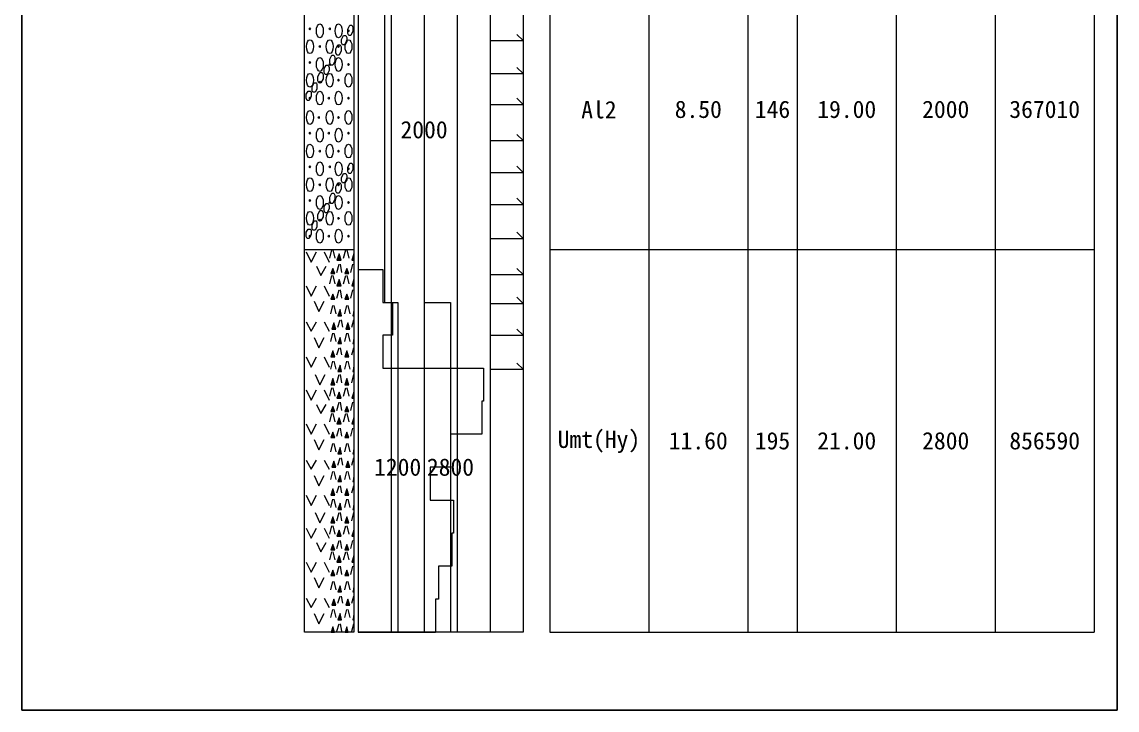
# Model space of a CAD drawing. Header units: millimetres. Extents: x -154198 to 210257, y -78304 to 147765.
# Drawn here: x 143586 to 176782, y 18341 to 39211 of the extents above; entities that cross this region are included whole.
import ezdxf
from ezdxf.enums import TextEntityAlignment as Align

# ---------------------------------------------------------------- set-up
doc = ezdxf.new("R2010")
doc.units = ezdxf.units.MM
doc.header["$LTSCALE"] = 0.25
doc.layers.add('D-WORK', color=191, linetype='Continuous', plot=False)
doc.layers.add('S-BGD-BRG', color=7, linetype='Continuous')
doc.styles.add('gothic', font='MS Gothic.ttf')
doc.styles.add('MSゴシック_10', font='MS Gothic.ttf')

# ---------------------------------------------------------------- blocks, each defined once
blk = doc.blocks.new('H28-3-9  Bor.')
at = {"layer": 'S-BGD-BRG', "linetype": 'ByBlock', "lineweight": 9}
for points in [[(0.36, -37.976, 1), (0.3, -37.976, 1)], [(1.56, -37.976, 1), (1.5, -37.976, 1)], [(2.7, -38.036, 1), (2.64, -38.036, 1)], [(0.96, -38.516, 1), (0.9, -38.516, 1)], [(2.1, -38.516, 1), (2.04, -38.516, 1)], [(0.36, -38.996, 1), (0.3, -38.996, 1)], [(1.56, -39.056, 1), (1.5, -39.056, 1)], [(2.7, -39.056, 1), (2.64, -39.056, 1)], [(0.96, -39.596, 1), (0.9, -39.596, 1)], [(2.1, -39.536, 1), (2.04, -39.536, 1)], [(0.36, -40.076, 1), (0.3, -40.076, 1)], [(1.5, -40.076, 1), (1.44, -40.076, 1)], [(2.7, -40.076, 1), (2.64, -40.076, 1)], [(0.9, -40.663, 1), (0.84, -40.663, 1)], [(2.1, -40.663, 1), (2.04, -40.663, 1)], [(0.36, -41.143, 1), (0.3, -41.143, 1)], [(1.5, -41.143, 1), (1.44, -41.143, 1)], [(2.7, -41.143, 1), (2.64, -41.143, 1)], [(0.96, -41.683, 1), (0.9, -41.683, 1)], [(2.1, -41.683, 1), (2.04, -41.683, 1)], [(0.36, -42.163, 1), (0.3, -42.163, 1)], [(1.56, -42.163, 1), (1.5, -42.163, 1)], [(2.7, -42.223, 1), (2.64, -42.223, 1)], [(0.96, -42.703, 1), (0.9, -42.703, 1)], [(2.1, -42.703, 1), (2.04, -42.703, 1)], [(0.36, -43.183, 1), (0.3, -43.183, 1)], [(1.56, -43.243, 1), (1.5, -43.243, 1)], [(2.7, -43.243, 1), (2.64, -43.243, 1)], [(0.96, -43.783, 1), (0.9, -43.783, 1)], [(2.1, -43.723, 1), (2.04, -43.723, 1)], [(0.36, -44.263, 1), (0.3, -44.263, 1)], [(1.5, -44.263, 1), (1.44, -44.263, 1)], [(2.7, -44.263, 1), (2.64, -44.263, 1)]]:
    blk.add_hatch(color=256, dxfattribs=at).paths.add_polyline_path(points)
h = blk.add_hatch(color=256, dxfattribs=at)
h.dxf.hatch_style = 1
h.paths.add_polyline_path([(1.969, -44.99), (1.969, -44.99), (2.219, -44.99), (2.094, -44.802), (1.969, -44.99)], flags=16)
h = blk.add_hatch(color=256, dxfattribs=at)
h.dxf.hatch_style = 1
h.paths.add_polyline_path([(2.875, -44.99), (2.875, -44.99), (3, -44.99), (3, -44.802), (2.875, -44.99)], flags=16)
h = blk.add_hatch(color=256, dxfattribs=at)
h.dxf.hatch_style = 1
h.paths.add_polyline_path([(1.594, -45.396), (1.594, -45.396), (1.844, -45.396), (1.719, -45.24), (1.594, -45.396)], flags=16)
h = blk.add_hatch(color=256, dxfattribs=at)
h.dxf.hatch_style = 1
h.paths.add_polyline_path([(2.438, -45.396), (2.438, -45.396), (2.688, -45.396), (2.563, -45.24), (2.438, -45.396)], flags=16)
h = blk.add_hatch(color=256, dxfattribs=at)
h.dxf.hatch_style = 1
h.paths.add_polyline_path([(1.969, -45.771), (1.969, -45.771), (2.219, -45.771), (2.094, -45.583), (1.969, -45.771)], flags=16)
h = blk.add_hatch(color=256, dxfattribs=at)
h.dxf.hatch_style = 1
h.paths.add_polyline_path([(2.875, -45.771), (2.875, -45.771), (3, -45.771), (3, -45.583), (2.875, -45.771)], flags=16)
h = blk.add_hatch(color=256, dxfattribs=at)
h.dxf.hatch_style = 1
h.paths.add_polyline_path([(1.594, -46.177), (1.594, -46.177), (1.844, -46.177), (1.719, -46.021), (1.594, -46.177)], flags=16)
h = blk.add_hatch(color=256, dxfattribs=at)
h.dxf.hatch_style = 1
h.paths.add_polyline_path([(2.438, -46.177), (2.438, -46.177), (2.688, -46.177), (2.563, -46.021), (2.438, -46.177)], flags=16)
h = blk.add_hatch(color=256, dxfattribs=at)
h.dxf.hatch_style = 1
h.paths.add_polyline_path([(2.031, -46.677), (2.031, -46.677), (2.25, -46.677), (2.156, -46.49), (2.031, -46.677)], flags=16)
h = blk.add_hatch(color=256, dxfattribs=at)
h.dxf.hatch_style = 1
h.paths.add_polyline_path([(2.938, -46.677), (2.938, -46.677), (3, -46.677), (3, -46.552), (2.938, -46.677)], flags=16)
h = blk.add_hatch(color=256, dxfattribs=at)
h.dxf.hatch_style = 1
h.paths.add_polyline_path([(1.656, -47.083), (1.656, -47.083), (1.906, -47.083), (1.781, -46.896), (1.656, -47.083)], flags=16)
h = blk.add_hatch(color=256, dxfattribs=at)
h.dxf.hatch_style = 1
h.paths.add_polyline_path([(2.5, -47.083), (2.5, -47.083), (2.75, -47.083), (2.625, -46.896), (2.5, -47.083)], flags=16)
h = blk.add_hatch(color=256, dxfattribs=at)
h.dxf.hatch_style = 1
h.paths.add_polyline_path([(2.031, -47.521), (2.031, -47.521), (2.25, -47.521), (2.156, -47.333), (2.031, -47.521)], flags=16)
h = blk.add_hatch(color=256, dxfattribs=at)
h.dxf.hatch_style = 1
h.paths.add_polyline_path([(2.938, -47.521), (2.938, -47.521), (3, -47.521), (3, -47.396), (2.938, -47.521)], flags=16)
h = blk.add_hatch(color=256, dxfattribs=at)
h.dxf.hatch_style = 1
h.paths.add_polyline_path([(1.594, -47.927), (1.594, -47.927), (1.844, -47.927), (1.719, -47.74), (1.594, -47.927)], flags=16)
h = blk.add_hatch(color=256, dxfattribs=at)
h.dxf.hatch_style = 1
h.paths.add_polyline_path([(2.438, -47.927), (2.438, -47.927), (2.688, -47.927), (2.563, -47.74), (2.438, -47.927)], flags=16)
h = blk.add_hatch(color=256, dxfattribs=at)
h.dxf.hatch_style = 1
h.paths.add_polyline_path([(2.031, -48.365), (2.031, -48.365), (2.25, -48.365), (2.156, -48.177), (2.031, -48.365)], flags=16)
h = blk.add_hatch(color=256, dxfattribs=at)
h.dxf.hatch_style = 1
h.paths.add_polyline_path([(2.938, -48.365), (2.938, -48.365), (3, -48.365), (3, -48.24), (2.938, -48.365)], flags=16)
h = blk.add_hatch(color=256, dxfattribs=at)
h.dxf.hatch_style = 1
h.paths.add_polyline_path([(1.594, -48.771), (1.594, -48.771), (1.844, -48.771), (1.719, -48.583), (1.594, -48.771)], flags=16)
h = blk.add_hatch(color=256, dxfattribs=at)
h.dxf.hatch_style = 1
h.paths.add_polyline_path([(2.438, -48.771), (2.438, -48.771), (2.688, -48.771), (2.563, -48.583), (2.438, -48.771)], flags=16)
h = blk.add_hatch(color=256, dxfattribs=at)
h.dxf.hatch_style = 1
h.paths.add_polyline_path([(1.969, -49.177), (1.969, -49.177), (2.219, -49.177), (2.094, -48.99), (1.969, -49.177)], flags=16)
h = blk.add_hatch(color=256, dxfattribs=at)
h.dxf.hatch_style = 1
h.paths.add_polyline_path([(2.875, -49.177), (2.875, -49.177), (3, -49.177), (3, -48.99), (2.875, -49.177)], flags=16)
h = blk.add_hatch(color=256, dxfattribs=at)
h.dxf.hatch_style = 1
h.paths.add_polyline_path([(1.594, -49.583), (1.594, -49.583), (1.844, -49.583), (1.719, -49.427), (1.594, -49.583)], flags=16)
h = blk.add_hatch(color=256, dxfattribs=at)
h.dxf.hatch_style = 1
h.paths.add_polyline_path([(2.438, -49.583), (2.438, -49.583), (2.688, -49.583), (2.563, -49.427), (2.438, -49.583)], flags=16)
h = blk.add_hatch(color=256, dxfattribs=at)
h.dxf.hatch_style = 1
h.paths.add_polyline_path([(1.969, -49.958), (1.969, -49.958), (2.219, -49.958), (2.094, -49.771), (1.969, -49.958)], flags=16)
h = blk.add_hatch(color=256, dxfattribs=at)
h.dxf.hatch_style = 1
h.paths.add_polyline_path([(2.875, -49.958), (2.875, -49.958), (3, -49.958), (3, -49.771), (2.875, -49.958)], flags=16)
h = blk.add_hatch(color=256, dxfattribs=at)
h.dxf.hatch_style = 1
h.paths.add_polyline_path([(1.594, -50.365), (1.594, -50.365), (1.844, -50.365), (1.719, -50.208), (1.594, -50.365)], flags=16)
h = blk.add_hatch(color=256, dxfattribs=at)
h.dxf.hatch_style = 1
h.paths.add_polyline_path([(2.438, -50.365), (2.438, -50.365), (2.688, -50.365), (2.563, -50.208), (2.438, -50.365)], flags=16)
h = blk.add_hatch(color=256, dxfattribs=at)
h.dxf.hatch_style = 1
h.paths.add_polyline_path([(2.031, -50.865), (2.031, -50.865), (2.25, -50.865), (2.156, -50.677), (2.031, -50.865)], flags=16)
h = blk.add_hatch(color=256, dxfattribs=at)
h.dxf.hatch_style = 1
h.paths.add_polyline_path([(2.938, -50.865), (2.938, -50.865), (3, -50.865), (3, -50.74), (2.938, -50.865)], flags=16)
h = blk.add_hatch(color=256, dxfattribs=at)
h.dxf.hatch_style = 1
h.paths.add_polyline_path([(1.656, -51.271), (1.656, -51.271), (1.906, -51.271), (1.781, -51.083), (1.656, -51.271)], flags=16)
h = blk.add_hatch(color=256, dxfattribs=at)
h.dxf.hatch_style = 1
h.paths.add_polyline_path([(2.5, -51.271), (2.5, -51.271), (2.75, -51.271), (2.625, -51.083), (2.5, -51.271)], flags=16)
h = blk.add_hatch(color=256, dxfattribs=at)
h.dxf.hatch_style = 1
h.paths.add_polyline_path([(2.031, -51.708), (2.031, -51.708), (2.25, -51.708), (2.156, -51.521), (2.031, -51.708)], flags=16)
h = blk.add_hatch(color=256, dxfattribs=at)
h.dxf.hatch_style = 1
h.paths.add_polyline_path([(2.938, -51.708), (2.938, -51.708), (3, -51.708), (3, -51.583), (2.938, -51.708)], flags=16)
h = blk.add_hatch(color=256, dxfattribs=at)
h.dxf.hatch_style = 1
h.paths.add_polyline_path([(1.594, -52.115), (1.594, -52.115), (1.844, -52.115), (1.719, -51.927), (1.594, -52.115)], flags=16)
h = blk.add_hatch(color=256, dxfattribs=at)
h.dxf.hatch_style = 1
h.paths.add_polyline_path([(2.438, -52.115), (2.438, -52.115), (2.688, -52.115), (2.563, -51.927), (2.438, -52.115)], flags=16)
h = blk.add_hatch(color=256, dxfattribs=at)
h.dxf.hatch_style = 1
h.paths.add_polyline_path([(2.031, -52.552), (2.031, -52.552), (2.25, -52.552), (2.156, -52.365), (2.031, -52.552)], flags=16)
h = blk.add_hatch(color=256, dxfattribs=at)
h.dxf.hatch_style = 1
h.paths.add_polyline_path([(2.938, -52.552), (2.938, -52.552), (3, -52.552), (3, -52.427), (2.938, -52.552)], flags=16)
h = blk.add_hatch(color=256, dxfattribs=at)
h.dxf.hatch_style = 1
h.paths.add_polyline_path([(1.594, -52.958), (1.594, -52.958), (1.844, -52.958), (1.719, -52.771), (1.594, -52.958)], flags=16)
h = blk.add_hatch(color=256, dxfattribs=at)
h.dxf.hatch_style = 1
h.paths.add_polyline_path([(2.438, -52.958), (2.438, -52.958), (2.688, -52.958), (2.563, -52.771), (2.438, -52.958)], flags=16)
h = blk.add_hatch(color=256, dxfattribs=at)
h.dxf.hatch_style = 1
h.paths.add_polyline_path([(1.969, -53.365), (1.969, -53.365), (2.219, -53.365), (2.094, -53.177), (1.969, -53.365)], flags=16)
h = blk.add_hatch(color=256, dxfattribs=at)
h.dxf.hatch_style = 1
h.paths.add_polyline_path([(2.875, -53.365), (2.875, -53.365), (3, -53.365), (3, -53.177), (2.875, -53.365)], flags=16)
h = blk.add_hatch(color=256, dxfattribs=at)
h.dxf.hatch_style = 1
h.paths.add_polyline_path([(1.594, -53.771), (1.594, -53.771), (1.844, -53.771), (1.719, -53.615), (1.594, -53.771)], flags=16)
h = blk.add_hatch(color=256, dxfattribs=at)
h.dxf.hatch_style = 1
h.paths.add_polyline_path([(2.438, -53.771), (2.438, -53.771), (2.688, -53.771), (2.563, -53.615), (2.438, -53.771)], flags=16)
h = blk.add_hatch(color=256, dxfattribs=at)
h.dxf.hatch_style = 1
h.paths.add_polyline_path([(1.969, -54.146), (1.969, -54.146), (2.219, -54.146), (2.094, -53.958), (1.969, -54.146)], flags=16)
h = blk.add_hatch(color=256, dxfattribs=at)
h.dxf.hatch_style = 1
h.paths.add_polyline_path([(2.875, -54.146), (2.875, -54.146), (3, -54.146), (3, -53.958), (2.875, -54.146)], flags=16)
h = blk.add_hatch(color=256, dxfattribs=at)
h.dxf.hatch_style = 1
h.paths.add_polyline_path([(1.594, -54.552), (1.594, -54.552), (1.844, -54.552), (1.719, -54.396), (1.594, -54.552)], flags=16)
h = blk.add_hatch(color=256, dxfattribs=at)
h.dxf.hatch_style = 1
h.paths.add_polyline_path([(2.438, -54.552), (2.438, -54.552), (2.688, -54.552), (2.563, -54.396), (2.438, -54.552)], flags=16)
h = blk.add_hatch(color=256, dxfattribs=at)
h.dxf.hatch_style = 1
h.paths.add_polyline_path([(2.031, -55.052), (2.031, -55.052), (2.25, -55.052), (2.156, -54.865), (2.031, -55.052)], flags=16)
h = blk.add_hatch(color=256, dxfattribs=at)
h.dxf.hatch_style = 1
h.paths.add_polyline_path([(2.938, -55.052), (2.938, -55.052), (3, -55.052), (3, -54.927), (2.938, -55.052)], flags=16)
h = blk.add_hatch(color=256, dxfattribs=at)
h.dxf.hatch_style = 1
h.paths.add_polyline_path([(1.656, -55.458), (1.656, -55.458), (1.906, -55.458), (1.781, -55.271), (1.656, -55.458)], flags=16)
h = blk.add_hatch(color=256, dxfattribs=at)
h.dxf.hatch_style = 1
h.paths.add_polyline_path([(2.5, -55.458), (2.5, -55.458), (2.75, -55.458), (2.625, -55.271), (2.5, -55.458)], flags=16)
h = blk.add_hatch(color=256, dxfattribs=at)
h.dxf.hatch_style = 1
h.paths.add_polyline_path([(2.031, -55.896), (2.031, -55.896), (2.25, -55.896), (2.156, -55.708), (2.031, -55.896)], flags=16)
h = blk.add_hatch(color=256, dxfattribs=at)
h.dxf.hatch_style = 1
h.paths.add_polyline_path([(2.938, -55.896), (2.938, -55.896), (3, -55.896), (3, -55.771), (2.938, -55.896)], flags=16)
h = blk.add_hatch(color=256, dxfattribs=at)
h.dxf.hatch_style = 1
h.paths.add_polyline_path([(1.813, -56.271), (1.719, -56.115), (1.625, -56.271)], flags=16)
h = blk.add_hatch(color=256, dxfattribs=at)
h.dxf.hatch_style = 1
h.paths.add_polyline_path([(2.656, -56.271), (2.563, -56.115), (2.469, -56.271)], flags=16)
at = {"layer": 'S-BGD-BRG', "color": 3, "linetype": 'ByBlock', "lineweight": 9}
for p, q in [((0, -56.271), (0, -26.271)), ((3, -26.271), (3, -56.271)), ((3.25, -26.271), (3.25, -56.271)), ((13.25, -26.271), (13.25, -56.271)), ((3, -56.271), (0, -56.271))]:
    blk.add_line(p, q, dxfattribs=at)
at = {"layer": 'S-BGD-BRG', "linetype": 'ByBlock', "lineweight": 18}
for p, q in [((3.25, -26.271), (3.25, -44.271)), ((3.25, -44.271), (3.25, -45.271)), ((3.25, -45.271), (4.75, -45.271)), ((4.75, -45.271), (4.75, -46.271)), ((4.75, -46.271), (5.344, -46.271)), ((5.344, -46.271), (5.344, -47.271)), ((4.75, -47.271), (4.75, -48.271)), ((5.344, -47.271), (4.75, -47.271)), ((4.75, -48.271), (10.844, -48.271)), ((10.844, -48.271), (10.844, -49.271)), ((10.75, -49.271), (10.75, -50.271)), ((10.844, -49.271), (10.75, -49.271)), ((8.844, -50.271), (8.844, -51.271)), ((10.75, -50.271), (8.844, -50.271)), ((7.625, -51.271), (7.625, -52.271)), ((8.844, -51.271), (7.625, -51.271)), ((7.625, -52.271), (9.031, -52.271)), ((9.031, -52.271), (9.031, -53.271)), ((8.938, -53.271), (8.938, -54.271)), ((9.031, -53.271), (8.938, -53.271)), ((8.125, -54.271), (8.125, -55.271)), ((8.938, -54.271), (8.125, -54.271)), ((7.938, -55.271), (7.938, -56.271)), ((8.125, -55.271), (7.938, -55.271))]:
    blk.add_line(p, q, dxfattribs=at)
at = {"layer": 'S-BGD-BRG', "linetype": 'ByBlock', "lineweight": 9}
for p, q in [((5.25, -26.271), (5.25, -56.271)), ((7.25, -26.271), (7.25, -56.271)), ((9.25, -26.271), (9.25, -56.271)), ((11.25, -26.271), (11.25, -56.271)), ((2.625, -37.99), (2.75, -37.865)), ((2.625, -38.115), (2.625, -37.99)), ((2.688, -38.177), (2.625, -38.115)), ((2.75, -37.865), (2.875, -37.865)), ((2.938, -38.052), (2.813, -38.177)), ((2.875, -37.865), (2.938, -37.927)), ((2.938, -37.927), (2.938, -38.052)), ((1.906, -38.583), (2.031, -38.458)), ((2.031, -38.458), (2.156, -38.458)), ((2.156, -38.458), (2.219, -38.521)), ((2.25, -38.302), (2.375, -38.177)), ((2.25, -38.396), (2.25, -38.302)), ((2.313, -38.458), (2.25, -38.396)), ((2.438, -38.458), (2.313, -38.458)), ((2.375, -38.177), (2.5, -38.177)), ((2.563, -38.365), (2.438, -38.458)), ((2.5, -38.177), (2.563, -38.24)), ((2.563, -38.24), (2.563, -38.365)), ((2.813, -38.177), (2.688, -38.177)), ((1.531, -38.896), (1.656, -38.771)), ((1.656, -38.771), (1.781, -38.771)), ((1.781, -38.771), (1.844, -38.833)), ((1.844, -38.833), (1.844, -38.958)), ((1.906, -38.708), (1.906, -38.583)), ((1.969, -38.771), (1.906, -38.708)), ((2.094, -38.771), (1.969, -38.771)), ((2.219, -38.646), (2.094, -38.771)), ((2.219, -38.521), (2.219, -38.646)), ((1.188, -39.177), (1.313, -39.083)), ((1.313, -39.083), (1.438, -39.083)), ((1.438, -39.083), (1.5, -39.146)), ((1.5, -39.146), (1.5, -39.24)), ((1.531, -39.021), (1.531, -38.896)), ((1.594, -39.083), (1.531, -39.021)), ((1.719, -39.083), (1.594, -39.083)), ((1.844, -38.958), (1.719, -39.083)), ((0.813, -39.427), (0.938, -39.302)), ((0.813, -39.552), (0.813, -39.427)), ((0.938, -39.302), (1.063, -39.302)), ((1.125, -39.49), (1, -39.615)), ((1.063, -39.302), (1.125, -39.365)), ((1.125, -39.365), (1.125, -39.49)), ((1.188, -39.302), (1.188, -39.177)), ((1.25, -39.365), (1.188, -39.302)), ((1.375, -39.365), (1.25, -39.365)), ((1.5, -39.24), (1.375, -39.365)), ((0.469, -39.74), (0.594, -39.615)), ((0.469, -39.865), (0.469, -39.74)), ((0.594, -39.615), (0.719, -39.615)), ((0.75, -39.802), (0.656, -39.896)), ((0.719, -39.615), (0.75, -39.677)), ((0.75, -39.677), (0.75, -39.802)), ((0.875, -39.615), (0.813, -39.552)), ((1, -39.615), (0.875, -39.615)), ((0.094, -39.958), (0.219, -39.865)), ((0.094, -40.083), (0.094, -39.958)), ((0.156, -40.146), (0.094, -40.083)), ((0.281, -40.146), (0.156, -40.146)), ((0.219, -39.865), (0.344, -39.865)), ((0.406, -40.021), (0.281, -40.146)), ((0.344, -39.865), (0.406, -39.896)), ((0.406, -39.896), (0.406, -40.021)), ((0.531, -39.896), (0.469, -39.865)), ((0.656, -39.896), (0.531, -39.896)), ((2.625, -42.177), (2.75, -42.052)), ((2.75, -42.052), (2.875, -42.052)), ((2.875, -42.052), (2.938, -42.115)), ((2.938, -42.115), (2.938, -42.24)), ((2.25, -42.49), (2.375, -42.365)), ((2.25, -42.583), (2.25, -42.49)), ((2.375, -42.365), (2.5, -42.365)), ((2.5, -42.365), (2.563, -42.427)), ((2.563, -42.427), (2.563, -42.552)), ((2.625, -42.302), (2.625, -42.177)), ((2.688, -42.365), (2.625, -42.302)), ((2.813, -42.365), (2.688, -42.365)), ((2.938, -42.24), (2.813, -42.365)), ((1.906, -42.771), (2.031, -42.646)), ((1.906, -42.896), (1.906, -42.771)), ((2.031, -42.646), (2.156, -42.646)), ((2.156, -42.646), (2.219, -42.708)), ((2.219, -42.708), (2.219, -42.833)), ((2.313, -42.646), (2.25, -42.583)), ((2.438, -42.646), (2.313, -42.646)), ((2.563, -42.552), (2.438, -42.646)), ((1.531, -43.083), (1.656, -42.958)), ((1.531, -43.208), (1.531, -43.083)), ((1.656, -42.958), (1.781, -42.958)), ((1.844, -43.146), (1.719, -43.271)), ((1.781, -42.958), (1.844, -43.021)), ((1.844, -43.021), (1.844, -43.146)), ((1.969, -42.958), (1.906, -42.896)), ((2.094, -42.958), (1.969, -42.958)), ((2.219, -42.833), (2.094, -42.958)), ((1.188, -43.365), (1.313, -43.271)), ((1.188, -43.49), (1.188, -43.365)), ((1.313, -43.271), (1.438, -43.271)), ((1.5, -43.427), (1.375, -43.552)), ((1.438, -43.271), (1.5, -43.333)), ((1.5, -43.333), (1.5, -43.427)), ((1.594, -43.271), (1.531, -43.208)), ((1.719, -43.271), (1.594, -43.271)), ((0.469, -43.927), (0.594, -43.802)), ((0.594, -43.802), (0.719, -43.802)), ((0.719, -43.802), (0.75, -43.865)), ((0.813, -43.615), (0.938, -43.49)), ((0.813, -43.74), (0.813, -43.615)), ((0.875, -43.802), (0.813, -43.74)), ((1, -43.802), (0.875, -43.802)), ((0.938, -43.49), (1.063, -43.49)), ((1.125, -43.677), (1, -43.802)), ((1.063, -43.49), (1.125, -43.552)), ((1.125, -43.552), (1.125, -43.677)), ((1.25, -43.552), (1.188, -43.49)), ((1.375, -43.552), (1.25, -43.552)), ((0.094, -44.146), (0.219, -44.052)), ((0.094, -44.271), (0.094, -44.146)), ((0.219, -44.052), (0.344, -44.052)), ((0.344, -44.052), (0.406, -44.083)), ((0.406, -44.083), (0.406, -44.208)), ((0.469, -44.052), (0.469, -43.927)), ((0.531, -44.083), (0.469, -44.052)), ((0.656, -44.083), (0.531, -44.083)), ((0.75, -43.99), (0.656, -44.083)), ((0.75, -43.865), (0.75, -43.99)), ((0.156, -44.333), (0.094, -44.271)), ((0.281, -44.333), (0.156, -44.333)), ((0.406, -44.208), (0.281, -44.333)), ((0, -44.671), (3, -44.671)), ((0.094, -44.74), (0.406, -45.052)), ((0.406, -45.052), (0.719, -44.74)), ((1.188, -44.74), (1.5, -45.052)), ((1.531, -44.927), (1.656, -44.677)), ((1.719, -44.677), (1.844, -44.927)), ((2.094, -44.802), (1.969, -44.99)), ((2.219, -44.99), (2.094, -44.802)), ((2.375, -44.927), (2.5, -44.677)), ((2.563, -44.677), (2.688, -44.927)), ((3, -44.802), (2.875, -44.99)), ((3, -44.99), (3, -44.802)), ((1.969, -44.99), (1.969, -44.99)), ((1.969, -44.99), (2.219, -44.99)), ((1.969, -44.99), (1.969, -44.99)), ((1.969, -45.365), (2.094, -45.115)), ((2.156, -45.115), (2.25, -45.365)), ((2.813, -45.365), (2.938, -45.115)), ((2.875, -44.99), (2.875, -44.99)), ((2.875, -44.99), (3, -44.99)), ((2.875, -44.99), (2.875, -44.99)), ((0.719, -45.177), (1, -45.458)), ((1, -45.458), (1.313, -45.177)), ((1.531, -45.708), (1.656, -45.458)), ((1.719, -45.24), (1.594, -45.396)), ((1.594, -45.396), (1.594, -45.396)), ((1.594, -45.396), (1.844, -45.396)), ((1.594, -45.396), (1.594, -45.396)), ((1.844, -45.396), (1.719, -45.24)), ((1.719, -45.458), (1.844, -45.708)), ((2.375, -45.708), (2.5, -45.458)), ((2.563, -45.24), (2.438, -45.396)), ((2.438, -45.396), (2.438, -45.396)), ((2.438, -45.396), (2.688, -45.396)), ((2.438, -45.396), (2.438, -45.396)), ((2.688, -45.396), (2.563, -45.24)), ((2.563, -45.458), (2.688, -45.708)), ((0.094, -45.771), (0.406, -46.083)), ((0.406, -46.083), (0.719, -45.771)), ((1.188, -45.771), (1.5, -46.083)), ((2.094, -45.583), (1.969, -45.771)), ((1.969, -45.771), (1.969, -45.771)), ((1.969, -45.771), (2.219, -45.771)), ((1.969, -45.771), (1.969, -45.771)), ((2.219, -45.771), (2.094, -45.583)), ((3, -45.583), (2.875, -45.771)), ((2.875, -45.771), (2.875, -45.771)), ((2.875, -45.771), (3, -45.771)), ((2.875, -45.771), (2.875, -45.771)), ((3, -45.771), (3, -45.583)), ((1.719, -46.021), (1.594, -46.177)), ((1.844, -46.177), (1.719, -46.021)), ((1.969, -46.146), (2.094, -45.896)), ((2.156, -45.896), (2.25, -46.146)), ((2.563, -46.021), (2.438, -46.177)), ((2.688, -46.177), (2.563, -46.021)), ((2.813, -46.146), (2.938, -45.896)), ((0.594, -46.24), (0.875, -46.552)), ((0.875, -46.552), (1.188, -46.24)), ((1.594, -46.177), (1.594, -46.177)), ((1.594, -46.177), (1.844, -46.177)), ((1.594, -46.177), (1.594, -46.177)), ((1.594, -46.615), (1.719, -46.365)), ((1.781, -46.365), (1.906, -46.615)), ((2.438, -46.177), (2.438, -46.177)), ((2.438, -46.177), (2.688, -46.177)), ((2.438, -46.177), (2.438, -46.177)), ((2.438, -46.615), (2.563, -46.365)), ((2.625, -46.365), (2.75, -46.615)), ((2.156, -46.49), (2.031, -46.677)), ((2.031, -46.677), (2.031, -46.677)), ((2.031, -46.677), (2.25, -46.677)), ((2.031, -46.677), (2.031, -46.677)), ((2.031, -47.021), (2.156, -46.802)), ((2.25, -46.677), (2.156, -46.49)), ((2.219, -46.802), (2.313, -47.021)), ((2.875, -47.021), (3, -46.802)), ((3, -46.552), (2.938, -46.677)), ((2.938, -46.677), (2.938, -46.677)), ((2.938, -46.677), (3, -46.677)), ((2.938, -46.677), (2.938, -46.677)), ((3, -46.677), (3, -46.552)), ((0.094, -46.865), (0.406, -47.146)), ((0.406, -47.146), (0.719, -46.865)), ((1.188, -46.865), (1.5, -47.146)), ((1.781, -46.896), (1.656, -47.083)), ((1.656, -47.083), (1.656, -47.083)), ((1.656, -47.083), (1.906, -47.083)), ((1.656, -47.083), (1.656, -47.083)), ((1.906, -47.083), (1.781, -46.896)), ((2.625, -46.896), (2.5, -47.083)), ((2.5, -47.083), (2.5, -47.083)), ((2.5, -47.083), (2.75, -47.083)), ((2.5, -47.083), (2.5, -47.083)), ((2.75, -47.083), (2.625, -46.896)), ((0.594, -47.333), (0.875, -47.646)), ((0.875, -47.646), (1.188, -47.333)), ((1.594, -47.458), (1.719, -47.208)), ((1.781, -47.208), (1.906, -47.458)), ((2.156, -47.333), (2.031, -47.521)), ((2.25, -47.521), (2.156, -47.333)), ((2.438, -47.458), (2.563, -47.208)), ((2.625, -47.208), (2.75, -47.458)), ((3, -47.396), (2.938, -47.521)), ((3, -47.521), (3, -47.396)), ((1.719, -47.74), (1.594, -47.927)), ((1.844, -47.927), (1.719, -47.74)), ((1.969, -47.865), (2.094, -47.646)), ((2.031, -47.521), (2.031, -47.521)), ((2.031, -47.521), (2.25, -47.521)), ((2.031, -47.521), (2.031, -47.521)), ((2.156, -47.646), (2.25, -47.865)), ((2.563, -47.74), (2.438, -47.927)), ((2.688, -47.927), (2.563, -47.74)), ((2.875, -47.865), (3, -47.646)), ((2.938, -47.521), (2.938, -47.521)), ((2.938, -47.521), (3, -47.521)), ((2.938, -47.521), (2.938, -47.521)), ((0.094, -47.927), (0.406, -48.24)), ((0.406, -48.24), (0.719, -47.927)), ((1.188, -47.927), (1.5, -48.24)), ((1.594, -47.927), (1.594, -47.927)), ((1.594, -47.927), (1.844, -47.927)), ((1.594, -47.927), (1.594, -47.927)), ((1.594, -48.302), (1.719, -48.052)), ((1.781, -48.052), (1.906, -48.302)), ((2.438, -47.927), (2.438, -47.927)), ((2.438, -47.927), (2.688, -47.927)), ((2.438, -47.927), (2.438, -47.927)), ((2.438, -48.302), (2.563, -48.052)), ((2.625, -48.052), (2.75, -48.302)), ((0.656, -48.458), (0.938, -48.771)), ((0.938, -48.771), (1.25, -48.458)), ((1.969, -48.708), (2.094, -48.458)), ((2.156, -48.177), (2.031, -48.365)), ((2.031, -48.365), (2.031, -48.365)), ((2.031, -48.365), (2.25, -48.365)), ((2.031, -48.365), (2.031, -48.365)), ((2.25, -48.365), (2.156, -48.177)), ((2.156, -48.458), (2.25, -48.708)), ((2.875, -48.708), (3, -48.458)), ((3, -48.24), (2.938, -48.365)), ((2.938, -48.365), (2.938, -48.365)), ((2.938, -48.365), (3, -48.365)), ((2.938, -48.365), (2.938, -48.365)), ((3, -48.365), (3, -48.24)), ((1.719, -48.583), (1.594, -48.771)), ((1.594, -48.771), (1.594, -48.771)), ((1.594, -48.771), (1.844, -48.771)), ((1.594, -48.771), (1.594, -48.771)), ((1.844, -48.771), (1.719, -48.583)), ((2.563, -48.583), (2.438, -48.771)), ((2.438, -48.771), (2.438, -48.771)), ((2.438, -48.771), (2.688, -48.771)), ((2.438, -48.771), (2.438, -48.771)), ((2.688, -48.771), (2.563, -48.583)), ((0.094, -48.927), (0.406, -49.24)), ((0.406, -49.24), (0.719, -48.927)), ((1.188, -48.927), (1.5, -49.24)), ((1.531, -49.115), (1.656, -48.865)), ((1.719, -48.865), (1.844, -49.115)), ((2.094, -48.99), (1.969, -49.177)), ((2.219, -49.177), (2.094, -48.99)), ((2.375, -49.115), (2.5, -48.865)), ((2.563, -48.865), (2.688, -49.115)), ((3, -48.99), (2.875, -49.177)), ((3, -49.177), (3, -48.99)), ((0.719, -49.365), (1, -49.646)), ((1, -49.646), (1.313, -49.365)), ((1.719, -49.427), (1.594, -49.583)), ((1.844, -49.583), (1.719, -49.427)), ((1.969, -49.177), (1.969, -49.177)), ((1.969, -49.177), (2.219, -49.177)), ((1.969, -49.177), (1.969, -49.177)), ((1.969, -49.552), (2.094, -49.302)), ((2.156, -49.302), (2.25, -49.552)), ((2.563, -49.427), (2.438, -49.583)), ((2.688, -49.583), (2.563, -49.427)), ((2.813, -49.552), (2.938, -49.302)), ((2.875, -49.177), (2.875, -49.177)), ((2.875, -49.177), (3, -49.177)), ((2.875, -49.177), (2.875, -49.177)), ((1.531, -49.896), (1.656, -49.646)), ((1.594, -49.583), (1.594, -49.583)), ((1.594, -49.583), (1.844, -49.583)), ((1.594, -49.583), (1.594, -49.583)), ((1.719, -49.646), (1.844, -49.896)), ((2.094, -49.771), (1.969, -49.958)), ((2.219, -49.958), (2.094, -49.771)), ((2.375, -49.896), (2.5, -49.646)), ((2.438, -49.583), (2.438, -49.583)), ((2.438, -49.583), (2.688, -49.583)), ((2.438, -49.583), (2.438, -49.583)), ((2.563, -49.646), (2.688, -49.896)), ((3, -49.771), (2.875, -49.958)), ((3, -49.958), (3, -49.771)), ((0.094, -49.958), (0.406, -50.271)), ((0.406, -50.271), (0.719, -49.958)), ((1.188, -49.958), (1.5, -50.271)), ((1.969, -49.958), (1.969, -49.958)), ((1.969, -49.958), (2.219, -49.958)), ((1.969, -49.958), (1.969, -49.958)), ((1.969, -50.333), (2.094, -50.083)), ((2.156, -50.083), (2.25, -50.333)), ((2.813, -50.333), (2.938, -50.083)), ((2.875, -49.958), (2.875, -49.958)), ((2.875, -49.958), (3, -49.958)), ((2.875, -49.958), (2.875, -49.958)), ((0.594, -50.427), (0.875, -50.74)), ((0.875, -50.74), (1.188, -50.427)), ((1.719, -50.208), (1.594, -50.365)), ((1.594, -50.365), (1.594, -50.365)), ((1.594, -50.365), (1.844, -50.365)), ((1.594, -50.365), (1.594, -50.365)), ((1.844, -50.365), (1.719, -50.208)), ((2.563, -50.208), (2.438, -50.365)), ((2.438, -50.365), (2.438, -50.365)), ((2.438, -50.365), (2.688, -50.365)), ((2.438, -50.365), (2.438, -50.365)), ((2.688, -50.365), (2.563, -50.208)), ((1.594, -50.802), (1.719, -50.552)), ((1.781, -50.552), (1.906, -50.802)), ((2.156, -50.677), (2.031, -50.865)), ((2.25, -50.865), (2.156, -50.677)), ((2.438, -50.802), (2.563, -50.552)), ((2.625, -50.552), (2.75, -50.802)), ((3, -50.74), (2.938, -50.865)), ((3, -50.865), (3, -50.74)), ((0.094, -51.052), (0.406, -51.333)), ((0.406, -51.333), (0.719, -51.052)), ((1.188, -51.052), (1.5, -51.333)), ((1.781, -51.083), (1.656, -51.271)), ((1.906, -51.271), (1.781, -51.083)), ((2.031, -50.865), (2.031, -50.865)), ((2.031, -50.865), (2.25, -50.865)), ((2.031, -50.865), (2.031, -50.865)), ((2.031, -51.208), (2.156, -50.99)), ((2.219, -50.99), (2.313, -51.208)), ((2.625, -51.083), (2.5, -51.271)), ((2.75, -51.271), (2.625, -51.083)), ((2.875, -51.208), (3, -50.99)), ((2.938, -50.865), (2.938, -50.865)), ((2.938, -50.865), (3, -50.865)), ((2.938, -50.865), (2.938, -50.865)), ((1.594, -51.646), (1.719, -51.396)), ((1.656, -51.271), (1.656, -51.271)), ((1.656, -51.271), (1.906, -51.271)), ((1.656, -51.271), (1.656, -51.271)), ((1.781, -51.396), (1.906, -51.646)), ((2.438, -51.646), (2.563, -51.396)), ((2.5, -51.271), (2.5, -51.271)), ((2.5, -51.271), (2.75, -51.271)), ((2.5, -51.271), (2.5, -51.271)), ((2.625, -51.396), (2.75, -51.646)), ((0.594, -51.521), (0.875, -51.833)), ((0.875, -51.833), (1.188, -51.521)), ((2.156, -51.521), (2.031, -51.708)), ((2.031, -51.708), (2.031, -51.708)), ((2.031, -51.708), (2.25, -51.708)), ((2.031, -51.708), (2.031, -51.708)), ((2.25, -51.708), (2.156, -51.521)), ((3, -51.583), (2.938, -51.708)), ((2.938, -51.708), (2.938, -51.708)), ((2.938, -51.708), (3, -51.708)), ((2.938, -51.708), (2.938, -51.708)), ((3, -51.708), (3, -51.583)), ((0.094, -52.115), (0.406, -52.427)), ((0.406, -52.427), (0.719, -52.115)), ((1.188, -52.115), (1.5, -52.427)), ((1.719, -51.927), (1.594, -52.115)), ((1.594, -52.115), (1.594, -52.115)), ((1.594, -52.115), (1.844, -52.115)), ((1.594, -52.115), (1.594, -52.115)), ((1.844, -52.115), (1.719, -51.927)), ((1.969, -52.052), (2.094, -51.833)), ((2.156, -51.833), (2.25, -52.052)), ((2.563, -51.927), (2.438, -52.115)), ((2.438, -52.115), (2.438, -52.115)), ((2.438, -52.115), (2.688, -52.115)), ((2.438, -52.115), (2.438, -52.115)), ((2.688, -52.115), (2.563, -51.927)), ((2.875, -52.052), (3, -51.833)), ((1.594, -52.49), (1.719, -52.24)), ((1.781, -52.24), (1.906, -52.49)), ((2.156, -52.365), (2.031, -52.552)), ((2.25, -52.552), (2.156, -52.365)), ((2.438, -52.49), (2.563, -52.24)), ((2.625, -52.24), (2.75, -52.49)), ((3, -52.427), (2.938, -52.552)), ((3, -52.552), (3, -52.427)), ((0.656, -52.646), (0.938, -52.958)), ((0.938, -52.958), (1.25, -52.646)), ((1.719, -52.771), (1.594, -52.958)), ((1.844, -52.958), (1.719, -52.771)), ((1.969, -52.896), (2.094, -52.646)), ((2.031, -52.552), (2.031, -52.552)), ((2.031, -52.552), (2.25, -52.552)), ((2.031, -52.552), (2.031, -52.552)), ((2.156, -52.646), (2.25, -52.896)), ((2.563, -52.771), (2.438, -52.958)), ((2.688, -52.958), (2.563, -52.771)), ((2.875, -52.896), (3, -52.646)), ((2.938, -52.552), (2.938, -52.552)), ((2.938, -52.552), (3, -52.552)), ((2.938, -52.552), (2.938, -52.552)), ((1.531, -53.302), (1.656, -53.052)), ((1.594, -52.958), (1.594, -52.958)), ((1.594, -52.958), (1.844, -52.958)), ((1.594, -52.958), (1.594, -52.958)), ((1.719, -53.052), (1.844, -53.302)), ((2.375, -53.302), (2.5, -53.052)), ((2.438, -52.958), (2.438, -52.958)), ((2.438, -52.958), (2.688, -52.958)), ((2.438, -52.958), (2.438, -52.958)), ((2.563, -53.052), (2.688, -53.302)), ((0.094, -53.115), (0.406, -53.427)), ((0.406, -53.427), (0.719, -53.115)), ((1.188, -53.115), (1.5, -53.427)), ((2.094, -53.177), (1.969, -53.365)), ((1.969, -53.365), (1.969, -53.365)), ((1.969, -53.365), (2.219, -53.365)), ((1.969, -53.365), (1.969, -53.365)), ((2.219, -53.365), (2.094, -53.177)), ((3, -53.177), (2.875, -53.365)), ((2.875, -53.365), (2.875, -53.365)), ((2.875, -53.365), (3, -53.365)), ((2.875, -53.365), (2.875, -53.365)), ((3, -53.365), (3, -53.177)), ((0.719, -53.552), (1, -53.833)), ((1, -53.833), (1.313, -53.552)), ((1.719, -53.615), (1.594, -53.771)), ((1.594, -53.771), (1.594, -53.771)), ((1.594, -53.771), (1.844, -53.771)), ((1.594, -53.771), (1.594, -53.771)), ((1.844, -53.771), (1.719, -53.615)), ((1.969, -53.74), (2.094, -53.49)), ((2.156, -53.49), (2.25, -53.74)), ((2.563, -53.615), (2.438, -53.771)), ((2.438, -53.771), (2.438, -53.771)), ((2.438, -53.771), (2.688, -53.771)), ((2.438, -53.771), (2.438, -53.771)), ((2.688, -53.771), (2.563, -53.615)), ((2.813, -53.74), (2.938, -53.49)), ((1.531, -54.083), (1.656, -53.833)), ((1.719, -53.833), (1.844, -54.083)), ((2.094, -53.958), (1.969, -54.146)), ((2.219, -54.146), (2.094, -53.958)), ((2.375, -54.083), (2.5, -53.833)), ((2.563, -53.833), (2.688, -54.083)), ((3, -53.958), (2.875, -54.146)), ((3, -54.146), (3, -53.958)), ((0.094, -54.146), (0.406, -54.458)), ((0.406, -54.458), (0.719, -54.146)), ((1.188, -54.146), (1.5, -54.458)), ((1.719, -54.396), (1.594, -54.552)), ((1.844, -54.552), (1.719, -54.396)), ((1.969, -54.146), (1.969, -54.146)), ((1.969, -54.146), (2.219, -54.146)), ((1.969, -54.146), (1.969, -54.146)), ((1.969, -54.521), (2.094, -54.271)), ((2.156, -54.271), (2.25, -54.521)), ((2.563, -54.396), (2.438, -54.552)), ((2.688, -54.552), (2.563, -54.396)), ((2.813, -54.521), (2.938, -54.271)), ((2.875, -54.146), (2.875, -54.146)), ((2.875, -54.146), (3, -54.146)), ((2.875, -54.146), (2.875, -54.146)), ((0.594, -54.615), (0.875, -54.927)), ((0.875, -54.927), (1.188, -54.615)), ((1.594, -54.552), (1.594, -54.552)), ((1.594, -54.552), (1.844, -54.552)), ((1.594, -54.552), (1.594, -54.552)), ((1.594, -54.99), (1.719, -54.74)), ((1.781, -54.74), (1.906, -54.99)), ((2.438, -54.552), (2.438, -54.552)), ((2.438, -54.552), (2.688, -54.552)), ((2.438, -54.552), (2.438, -54.552)), ((2.438, -54.99), (2.563, -54.74)), ((2.625, -54.74), (2.75, -54.99)), ((2.156, -54.865), (2.031, -55.052)), ((2.031, -55.052), (2.031, -55.052)), ((2.031, -55.052), (2.25, -55.052)), ((2.031, -55.052), (2.031, -55.052)), ((2.25, -55.052), (2.156, -54.865)), ((3, -54.927), (2.938, -55.052)), ((2.938, -55.052), (2.938, -55.052)), ((2.938, -55.052), (3, -55.052)), ((2.938, -55.052), (2.938, -55.052)), ((3, -55.052), (3, -54.927)), ((0.094, -55.24), (0.406, -55.521)), ((0.406, -55.521), (0.719, -55.24)), ((1.188, -55.24), (1.5, -55.521)), ((1.781, -55.271), (1.656, -55.458)), ((1.906, -55.458), (1.781, -55.271)), ((2.031, -55.396), (2.156, -55.177)), ((2.219, -55.177), (2.313, -55.396)), ((2.625, -55.271), (2.5, -55.458)), ((2.75, -55.458), (2.625, -55.271)), ((2.875, -55.396), (3, -55.177)), ((0.594, -55.708), (0.875, -56.021)), ((0.875, -56.021), (1.188, -55.708)), ((1.594, -55.833), (1.719, -55.583)), ((1.656, -55.458), (1.656, -55.458)), ((1.656, -55.458), (1.906, -55.458)), ((1.656, -55.458), (1.656, -55.458)), ((1.781, -55.583), (1.906, -55.833)), ((2.156, -55.708), (2.031, -55.896)), ((2.25, -55.896), (2.156, -55.708)), ((2.438, -55.833), (2.563, -55.583)), ((2.5, -55.458), (2.5, -55.458)), ((2.5, -55.458), (2.75, -55.458)), ((2.5, -55.458), (2.5, -55.458)), ((2.625, -55.583), (2.75, -55.833)), ((1.969, -56.24), (2.094, -56.021)), ((2.031, -55.896), (2.031, -55.896)), ((2.031, -55.896), (2.25, -55.896)), ((2.031, -55.896), (2.031, -55.896)), ((2.156, -56.021), (2.25, -56.24)), ((2.875, -56.24), (3, -56.021)), ((3, -55.771), (2.938, -55.896)), ((2.938, -55.896), (2.938, -55.896)), ((2.938, -55.896), (3, -55.896)), ((2.938, -55.896), (2.938, -55.896)), ((3, -55.896), (3, -55.771)), ((1.719, -56.115), (1.625, -56.271)), ((1.625, -56.271), (1.813, -56.271)), ((1.813, -56.271), (1.719, -56.115)), ((2.563, -56.115), (2.469, -56.271)), ((2.469, -56.271), (2.656, -56.271)), ((2.656, -56.271), (2.563, -56.115))]:
    blk.add_line(p, q, dxfattribs=at)
at = {"layer": 'S-BGD-BRG', "color": 3, "linetype": 'ByBlock', "lineweight": 9, "ltscale": 0.35}
for p, q in [((13.25, -26.271), (13.25, -56.271)), ((13.25, -56.271), (3.25, -56.271))]:
    blk.add_line(p, q, dxfattribs=at)
at = {"layer": 'S-BGD-BRG', "linetype": 'ByBlock', "lineweight": 15, "ltscale": 0.002}
for p, q in [((4.85, -37.271), (4.85, -46.271)), ((7.25, -37.271), (7.25, -46.271)), ((4.85, -46.271), (5.65, -46.271)), ((5.65, -46.271), (5.65, -56.271)), ((7.25, -46.271), (8.85, -46.271)), ((8.85, -46.271), (8.85, -56.271))]:
    blk.add_line(p, q, dxfattribs=at)
at = {"layer": 'S-BGD-BRG', "linetype": 'ByBlock', "lineweight": 9, "ltscale": 0.35}
for p, q in [((13.25, -38.333), (12.875, -38.146)), ((11.25, -38.333), (13.25, -38.333)), ((13.25, -39.333), (12.875, -39.146)), ((11.25, -39.333), (13.25, -39.333)), ((13.25, -40.271), (12.875, -40.083)), ((11.25, -40.271), (13.25, -40.271)), ((11.25, -41.365), (13.25, -41.365)), ((13.25, -41.365), (12.875, -41.177)), ((13.25, -42.333), (12.875, -42.146)), ((11.25, -42.333), (13.25, -42.333)), ((13.25, -43.302), (12.875, -43.115)), ((11.25, -43.302), (13.25, -43.302)), ((13.25, -44.333), (12.875, -44.146)), ((11.25, -44.333), (13.25, -44.333)), ((11.25, -45.427), (13.25, -45.427)), ((13.25, -45.427), (12.875, -45.24)), ((13.25, -46.302), (12.875, -46.115)), ((11.25, -46.302), (13.25, -46.302)), ((13.25, -47.271), (12.875, -47.083)), ((11.25, -47.271), (13.25, -47.271)), ((13.25, -48.302), (12.875, -48.115)), ((11.25, -48.302), (13.25, -48.302))]:
    blk.add_line(p, q, dxfattribs=at)
at = {"layer": 'S-BGD-BRG', "color": 3, "linetype": 'ByBlock', "lineweight": 18}
blk.add_line((3.25, -56.271), (7.938, -56.271), dxfattribs=at)
at = {"layer": 'S-BGD-BRG', "linetype": 'ByBlock', "lineweight": 9}
for centre, radius in [((0.93, -38.036), 0.21), ((2.07, -38.036), 0.21), ((0.33, -37.976), 0.03), ((1.53, -37.976), 0.03), ((2.67, -38.036), 0.03), ((0.33, -38.516), 0.21), ((0.93, -38.516), 0.03), ((1.53, -38.516), 0.21), ((2.07, -38.516), 0.03), ((2.67, -38.516), 0.21), ((0.33, -38.996), 0.03), ((0.93, -39.056), 0.21), ((1.53, -39.056), 0.03), ((2.07, -39.056), 0.21), ((2.67, -39.056), 0.03), ((0.33, -39.536), 0.21), ((1.53, -39.536), 0.21), ((2.67, -39.536), 0.21), ((0.93, -39.596), 0.03), ((2.07, -39.536), 0.03), ((0.33, -40.076), 0.03), ((0.93, -40.076), 0.21), ((1.47, -40.076), 0.03), ((2.07, -40.076), 0.21), ((2.67, -40.076), 0.03), ((0.33, -40.663), 0.21), ((1.53, -40.663), 0.21), ((2.67, -40.663), 0.21), ((0.87, -40.663), 0.03), ((2.07, -40.663), 0.03), ((0.33, -41.143), 0.03), ((0.93, -41.203), 0.21), ((1.47, -41.143), 0.03), ((2.07, -41.203), 0.21), ((2.67, -41.143), 0.03), ((0.33, -41.683), 0.21), ((1.53, -41.683), 0.21), ((2.67, -41.683), 0.21), ((0.93, -41.683), 0.03), ((2.07, -41.683), 0.03), ((0.33, -42.163), 0.03), ((0.93, -42.223), 0.21), ((1.53, -42.163), 0.03), ((2.07, -42.223), 0.21), ((2.67, -42.223), 0.03), ((0.33, -42.703), 0.21), ((0.93, -42.703), 0.03), ((1.53, -42.703), 0.21), ((2.07, -42.703), 0.03), ((2.67, -42.703), 0.21), ((0.33, -43.183), 0.03), ((0.93, -43.243), 0.21), ((2.07, -43.243), 0.21), ((1.53, -43.243), 0.03), ((2.67, -43.243), 0.03), ((0.33, -43.723), 0.21), ((0.93, -43.783), 0.03), ((1.53, -43.723), 0.21), ((2.07, -43.723), 0.03), ((2.67, -43.723), 0.21), ((0.93, -44.263), 0.21), ((2.07, -44.263), 0.21), ((0.33, -44.263), 0.03), ((1.47, -44.263), 0.03), ((2.67, -44.263), 0.03)]:
    blk.add_circle(centre, radius, dxfattribs=at)
at = {"layer": 'S-BGD-BRG', "linetype": 'ByBlock', "lineweight": 15, "ltscale": 0.002, "char_height": 0.525, "attachment_point": 5, "rotation": 360, "style": 'gothic'}
for s, insert in [('2000', (7.25, -41.039)), ('1200', (5.65, -51.271)), ('2800', (8.85, -51.271))]:
    blk.add_mtext(s, dxfattribs=dict(at, insert=insert))
blk = doc.blocks.new('A$Cfde51b70')
at = {"layer": 'S-BGD-BRG', "color": 3, "linetype": 'ByBlock', "lineweight": 9, "ltscale": 0.35}
for p, q in [((3.182, 32), (19.682, 32)), ((3.182, 32), (3.182, 0)), ((19.682, 32), (19.682, 0)), ((3.182, 0), (19.682, 0))]:
    blk.add_line(p, q, dxfattribs=at)
at = {"layer": 'S-BGD-BRG', "linetype": 'ByBlock', "lineweight": 9}
for p, q in [((6.182, 32), (6.182, 0)), ((9.182, 32), (9.182, 0)), ((10.682, 32), (10.682, 0)), ((13.682, 32), (13.682, 0)), ((16.682, 32), (16.682, 0)), ((3.182, 30), (19.682, 30)), ((3.182, 29.3), (19.682, 29.3)), ((3.182, 27.35), (19.682, 27.35)), ((3.182, 24), (19.682, 24)), ((3.182, 20.1), (19.682, 20.1)), ((3.182, 11.6), (19.682, 11.6))]:
    blk.add_line(p, q, dxfattribs=at)
at = {"layer": 'S-BGD-BRG', "color": 3, "linetype": 'Continuous', "style": 'MSゴシック_10'}
for s, height, p in [('層厚', 0.525, (7.682, 31.5)), ('γ', 0.525, (12.182, 31.5)), ('Vs', 0.525, (15.182, 31.5)), ('Ed', 0.525, (18.182, 31.5)), ('区分', 0.525, (4.67, 31)), ('N値', 0.525, (9.932, 31)), ('（m）', 0.525, (7.682, 30.4)), ('（kN/m ）', 0.525, (12.182, 30.4)), ('3', 0.2, (12.723, 30.621)), ('（m/s ）', 0.525, (15.182, 30.4)), ('（kN/m ）', 0.525, (18.182, 30.4)), ('2', 0.2, (18.723, 30.621))]:
    blk.add_text(s, height=height, dxfattribs=at).set_placement(p, align=Align.MIDDLE_CENTER)
for s, p in [('B', (4.67, 29.65)), ('0.70', (7.682, 29.65)), ('18.00', (12.182, 29.65)), ('170', (15.182, 29.65)), ('15560', (18.182, 29.65)), ('―', (9.932, 29.512)), ('Al1-1', (4.67, 28.325)), ('1.95', (7.682, 28.325)), ('31', (9.932, 28.325)), ('18.00', (12.182, 28.325)), ('700', (15.182, 28.325)), ('42710', (18.182, 28.325)), ('Al1-2', (4.67, 25.675)), ('3.35', (7.682, 25.675)), ('90', (9.932, 25.675)), ('19.00', (12.182, 25.675)), ('1700', (15.182, 25.675)), ('165760', (18.182, 25.675)), ('Al1-3', (4.67, 22.05)), ('3.90', (7.682, 22.05)), ('151', (9.932, 22.05)), ('19.00', (12.182, 22.05)), ('2000', (15.182, 22.05)), ('367010', (18.182, 22.05)), ('Al2', (4.67, 15.85)), ('8.50', (7.682, 15.85)), ('146', (9.932, 15.85)), ('19.00', (12.182, 15.85)), ('2000', (15.182, 15.85)), ('367010', (18.182, 15.85)), ('Umt(Hy)', (4.67, 5.8)), ('11.60', (7.682, 5.8)), ('195', (9.932, 5.8)), ('21.00', (12.182, 5.8)), ('2800', (15.182, 5.8)), ('856590', (18.182, 5.8))]:
    blk.add_text(s, height=0.525, dxfattribs=at).set_placement(p, align=Align.MIDDLE)

msp = doc.modelspace()

# ---------------------------------------------------------------- linework, layer by layer
at = {"layer": 'D-WORK'}
msp.add_lwpolyline([(143585.9, 59567.2), (176782.2, 59567.2), (176782.2, 18340.7), (143585.9, 18340.7)], close=True, dxfattribs=at)

# ---------------------------------------------------------------- block references
at = {"xscale": 1000, "yscale": 1000, "zscale": 1000}
msp.add_blockref('A$Cfde51b70', (156405.7, 20706.2), dxfattribs=at)
at = {"layer": 'S-BGD-BRG', "xscale": 500, "yscale": 1000, "zscale": 1000}
msp.add_blockref('H28-3-9  Bor.', (152150.9, 76977.1), dxfattribs=at)

doc.saveas('drawing.dxf')
